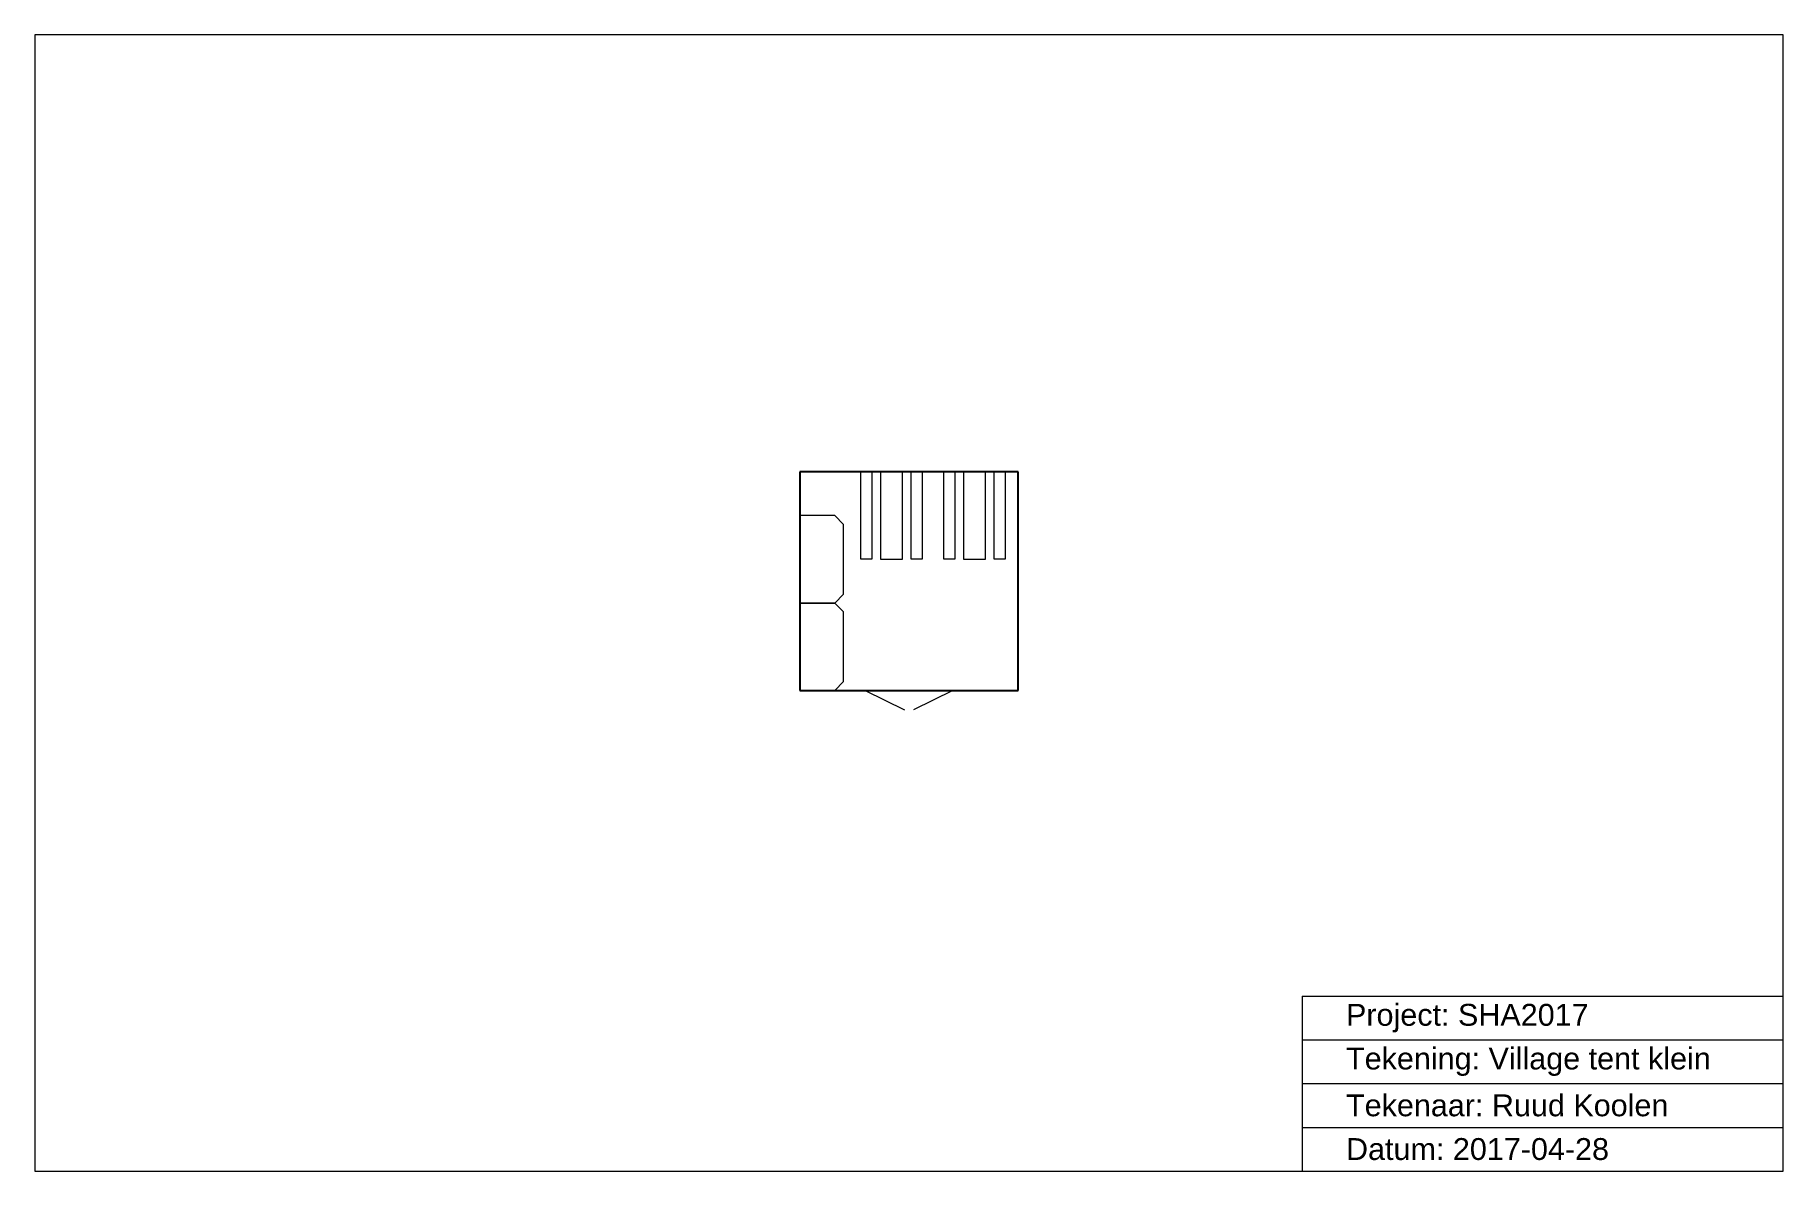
# Model space of a CAD drawing. Header units: metres. Extents: x 0 to 40, y 0 to 26.
import ezdxf

# ---------------------------------------------------------------- set-up
doc = ezdxf.new("R2010")
doc.units = ezdxf.units.M
doc.layers.get('0').update_dxf_attribs({"color": 178, "lineweight": 25, "true_color": 0x000000})
for name, color, linetype, lineweight, true_color in [('Interior', 6, 'Continuous', 0, 0xff00ff), ('Meta', 178, 'Continuous', 0, 0x000000), ('Tent', 178, 'Continuous', 0, 0x000000)]:
    doc.layers.add(name, color=color, linetype=linetype, lineweight=lineweight, true_color=true_color)
doc.styles.add('textstyle11', font='')
doc.styles.add('textstyle12', font='')
doc.styles.add('textstyle13', font='')
doc.styles.add('textstyle14', font='')
doc.styles.get('textstyle11').set_extended_font_data('Liberation Sans')
doc.styles.get('textstyle12').set_extended_font_data('Liberation Sans')
doc.styles.get('textstyle13').set_extended_font_data('Liberation Sans')
doc.styles.get('textstyle14').set_extended_font_data('Liberation Sans')

msp = doc.modelspace()

# ---------------------------------------------------------------- linework, layer by layer
for p, q in [((22.5, 16), (17.5, 16)), ((17.5, 16), (17.5, 11)), ((22.5, 11), (22.5, 16)), ((17.5, 11), (22.5, 11))]:
    msp.add_line(p, q)
at = {"layer": 'Interior', "flags": 128}
for points in [[(18.9, 16), (19.15, 16), (19.15, 14), (18.9, 14)], [(19.35, 14), (19.85, 14), (19.85, 16), (19.35, 16)], [(20.05, 16), (20.3, 16), (20.3, 14), (20.05, 14)], [(20.8, 16), (21.05, 16), (21.05, 14), (20.8, 14)], [(21.25, 14), (21.75, 14), (21.75, 16), (21.25, 16)], [(21.95, 16), (22.2, 16), (22.2, 14), (21.95, 14)], [(18.3, 13), (18.5, 13.2), (18.5, 14.8), (18.3, 15), (17.5, 15), (17.5, 13)], [(18.3, 11), (18.5, 11.2), (18.5, 12.8), (18.3, 13), (17.5, 13), (17.5, 11)]]:
    msp.add_lwpolyline(points, close=True, dxfattribs=at)
at = {"layer": 'Meta'}
for p, q in [((0, 26), (0, 0)), ((40, 26), (0, 26)), ((40, 0), (40, 26)), ((29, 4), (40, 4)), ((29, 4), (29, 0)), ((29, 3), (40, 3)), ((29, 2), (40, 2)), ((29, 1), (40, 1)), ((0, 0), (40, 0))]:
    msp.add_line(p, q, dxfattribs=at)
at = {"layer": 'Tent'}
for p, q in [((19, 11), (19.894, 10.553)), ((21, 11), (20.106, 10.553))]:
    msp.add_line(p, q, dxfattribs=at)

# ---------------------------------------------------------------- texts
at = {"layer": 'Meta', "char_height": 0.5, "attachment_point": 4}
for s, insert, style in [('Project: SHA2017', (30, 3.5), 'textstyle11'), ('Tekening: Village tent klein', (30, 2.5), 'textstyle12'), ('Tekenaar: Ruud Koolen', (30, 1.5), 'textstyle13'), ('Datum: 2017-04-28', (30, 0.5), 'textstyle14')]:
    msp.add_mtext(s, dxfattribs=dict(at, insert=insert, style=style))

doc.saveas('drawing.dxf')
